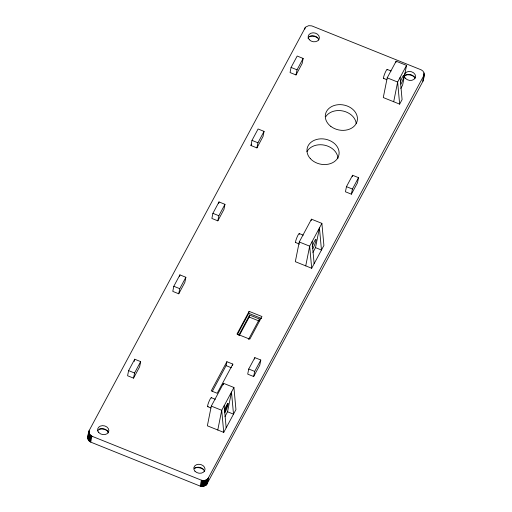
<?xml version="1.0" encoding="UTF-8"?>
<svg xmlns="http://www.w3.org/2000/svg" width="512" height="512" viewBox="0 0 512 512"><rect width="100%" height="100%" fill="white"/><g stroke="black" fill="none" stroke-linecap="round" stroke-linejoin="round"><path stroke-width="0.77" d="M87.725 437.792L89.101 430.669L305.53 27.13L308.704 25.664L311.789 25.888L421.28 69.882C425.85 71.936 424.051 77.747 422.899 81.331L206.47 484.87L203.296 486.336L200.211 486.112L90.72 442.118C86.118 440.051 88.038 434.31 89.101 430.669M88.954 431.27L89.715 434.31L91.898 436.205L201.395 480.198C203.885 480.928 207.232 480.339 208.442 477.798L424.224 74.822M424.275 74.208L422.899 81.331M87.776 438.419L88.96 432.506M87.93 439.04L89.114 433.126M88.186 439.642L89.37 433.734M88.531 440.224L89.715 434.31M88.966 440.768L90.15 434.861M89.485 441.274L90.662 435.366M90.067 441.728L91.251 435.814M90.72 442.118L91.898 436.205M128.608 370.624L127.584 375.744L133.536 378.138L139.648 366.739L140.666 361.613L134.714 359.226L128.608 370.624L134.56 373.011L133.536 378.138M134.278 361.421L134.714 359.226M173.805 286.278L172.781 291.398L178.739 293.792L184.845 282.394L185.869 277.274L179.917 274.88L173.805 286.278L179.763 288.672L178.739 293.792M179.622 276.346L179.917 274.88M212.896 213.331L211.872 218.451L217.83 220.845L223.936 209.446L224.96 204.326L219.008 201.933L212.896 213.331L218.854 215.725L217.83 220.845M218.714 203.398L219.008 201.933M250.963 145.51L251.987 140.384L258.099 128.986L264.051 131.379L263.027 136.499L256.922 147.898L250.963 145.51L251.686 144.166M256.922 147.898L257.946 142.778L264.051 131.379M211.296 406.106L207.36 425.811L223.738 432.39L235.949 409.594L233.933 387.501L223.514 383.315L211.296 406.106L221.715 410.298L223.738 432.39M200.211 486.112L201.395 480.198M200.979 486.285L202.157 480.378M201.754 486.387L202.938 480.474M212.32 391.354L226.093 365.645L226.88 361.709L232.838 364.096L232.576 365.414M202.534 486.4L203.712 480.486M223.213 384.826L223.514 383.315M203.296 486.336L204.474 480.422M204.032 486.189L205.21 480.275M204.73 485.965L205.907 480.051M205.376 485.664L206.554 479.757M205.958 485.299L207.136 479.392M206.47 484.87L207.648 478.957M206.899 484.384L208.083 478.477M217.779 429.997L221.715 410.298L233.933 387.501M207.264 483.712L208.442 477.798M291.078 67.437L290.054 72.563L296.013 74.95L302.118 63.558L303.142 58.432L297.19 56.038L291.078 67.437L297.037 69.83L296.013 74.95M224.986 416.544L227.552 411.757L231.341 392.813M304.806 29.094L305.101 27.616M237.325 334.611L248.73 313.325L249.126 311.354L261.958 316.512L249.811 339.168L236.986 334.016L249.126 311.354M239.424 335.309L249.216 317.037L249.606 315.066L259.462 319.021L259.2 320.339M248.736 369.018L247.712 374.144L253.664 376.538L259.776 365.139L260.8 360.013L254.842 357.626L248.736 369.018L254.688 371.411L253.664 376.538M254.554 359.085L254.842 357.626M299.258 241.978L295.315 261.683L311.693 268.262L323.904 245.466L321.888 223.373L311.469 219.181L299.258 241.978L309.67 246.163L311.693 268.262M311.168 220.698L311.469 219.181M305.734 265.869L309.67 246.163L321.888 223.373M315.507 247.629L319.45 227.93L321.466 250.022L315.507 247.629L312.947 252.416M346.464 186.656L345.44 191.782L351.392 194.176L357.498 182.778L358.522 177.651L352.57 175.264L346.464 186.656L352.416 189.05L351.392 194.176M352.275 176.723L352.57 175.264M400.813 88.454L402.611 85.101L406.547 65.395L396.128 61.21L387.213 77.85L383.277 97.555L399.648 104.128L402.086 99.571L400.07 77.478M395.827 62.726L396.128 61.21M393.69 101.741L397.632 82.035L406.547 65.395M423.622 75.181L424.07 72.96M423.187 78.752L424.077 74.323M87.776 437.178L87.923 436.582M224.57 411.891L228.006 403.507M134.56 373.011L140.666 361.613M179.763 288.672L185.869 277.274M218.854 215.725L224.96 204.326M297.037 69.83L303.142 58.432M238.688 335.443L249.606 315.066M226.88 361.709L211.245 390.886L217.197 393.274L232.838 364.096M248.544 339.405L259.462 319.021M254.688 371.411L260.8 360.013M352.416 189.05L358.522 177.651M387.155 69.395L391.123 70.989M387.213 77.85L397.632 82.035L399.648 104.128M383.642 78.432L386.95 79.757M251.987 140.384L257.946 142.778M299.283 233.555L303.251 235.149M295.603 242.528L299.571 244.122M248.73 313.325L261.562 318.483M249.216 317.037L259.066 320.992M226.093 365.645L231.386 367.77M211.328 397.677L215.296 399.27M227.552 411.757L233.51 414.15L231.488 392.058M207.642 406.662L210.95 407.994M312.115 241.606L314.131 263.699M224.16 405.734L226.176 427.827M423.04 79.494L423.091 80.115M307.974 38.17A5.67 4.454 11.3 0 1 313.901 35.872A5.67 4.454 11.3 0 1 318.765 40.083M404.128 76.806A5.67 4.454 11.3 0 1 410.054 74.502A5.67 4.454 11.3 0 1 414.918 78.714M194.336 468.678A5.67 4.454 11.3 0 1 200.256 467.507A5.67 4.454 11.3 0 1 204.397 471.552M97.453 431.008A5.67 4.454 11.3 0 1 103.379 428.71A5.67 4.454 11.3 0 1 108.243 432.922M99.386 429.139A8.915 6.995 11.3 0 1 108.582 431.77M194.81 467.93A8.915 6.995 11.3 0 1 203.59 469.485M309.184 36.461A8.915 6.995 11.3 0 1 317.958 38.016M405.331 75.091A8.915 6.995 11.3 0 1 415.251 77.562M400.352 81.965A5.67 0.813 -68.1 0 1 403.987 75.366A5.67 0.813 -68.1 0 1 400.973 84.134M224.672 409.555A5.67 0.813 -68.1 0 1 228.102 403.827A5.67 0.813 -68.1 0 1 224.794 412.858M312.173 246.752A5.67 0.813 -68.1 0 1 315.2 240A5.67 0.813 -68.1 0 1 315.693 241.683A5.67 0.813 -68.1 0 1 312.755 248.723M295.808 242.502A4.858 0.698 -68.1 0 1 297.133 236.973A4.858 0.698 -68.1 0 1 299.315 234.4M208.166 406.304A4.864 0.698 -68.1 0 1 208.691 402.272A4.864 0.698 -68.1 0 1 211.411 397.952M383.904 78.253A4.864 0.698 -68.1 0 1 384.845 73.421A4.864 0.698 -68.1 0 1 387.315 69.952M306.97 151.629A16.211 12.723 11.3 0 1 324.736 145.216A16.211 12.723 11.3 0 1 337.939 158.432M325.69 116.762A16.211 12.723 11.3 0 1 343.181 111.046A16.211 12.723 11.3 0 1 356.224 123.667M309.318 39.718A5.67 4.454 11.3 0 0 318.982 39.405A5.67 4.454 11.3 0 0 313.024 32.806A5.67 4.454 11.3 0 0 309.318 39.718M405.472 78.349A5.67 4.454 11.3 0 0 415.136 78.035A5.67 4.454 11.3 0 0 409.171 71.443A5.67 4.454 11.3 0 0 405.472 78.349M98.797 432.557A5.67 4.454 11.3 0 0 108.467 432.243A5.67 4.454 11.3 0 0 102.502 425.645A5.67 4.454 11.3 0 0 98.797 432.557M194.95 471.187A5.67 4.454 11.3 0 0 204.614 470.874A5.67 4.454 11.3 0 0 198.65 464.275A5.67 4.454 11.3 0 0 194.95 471.187M310.304 158.579A16.211 12.723 11.3 0 0 337.92 157.677A16.211 12.723 11.3 0 0 320.883 138.835A16.211 12.723 11.3 0 0 310.304 158.579M330.861 126.426A16.211 12.723 11.3 0 0 357.165 121.075A16.211 12.723 11.3 0 0 336.058 105.005A16.211 12.723 11.3 0 0 330.861 126.426"/></g></svg>
